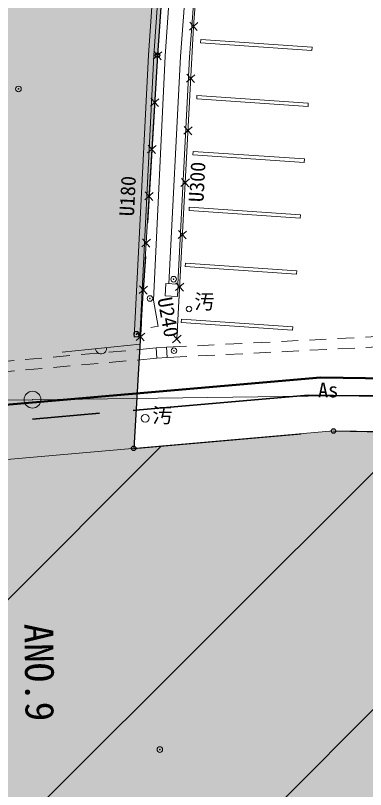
# Model space of a CAD drawing. Units: millimetres, scale not verified. Extents: x -230877 to 402150, y -278660 to 231169.
# Drawn here: x 33140 to 48748, y -18112 to 16449 of the extents above; entities that cross this region are included whole.
import ezdxf
from ezdxf.enums import TextEntityAlignment as Align

# ---------------------------------------------------------------- set-up
doc = ezdxf.new("R2010")
doc.units = ezdxf.units.MM
doc.header["$LTSCALE"] = 1500
doc.header["$PDMODE"] = 32
doc.header["$PDSIZE"] = 750
for name, pattern in [('CHAIN', [18.5, 12, -1.5, 3.5, -1.5]), ('CHAIN1', [8, 5, -1, 1, -1]), ('DASHED2', [3, 2, -1])]:
    doc.linetypes.add(name, pattern=pattern)
doc.layers.add('0-0_通り芯', color=7, linetype='Continuous')
doc.layers.add('2-4_42310', color=51, linetype='Continuous')
for name, color, linetype, lineweight in [('0-1_躯体', 7, 'Continuous', 18), ('0-3_外壁', 7, 'Continuous', 13), ('0-4_内部仕上げ', 7, 'CHAIN', 18), ('0-8_寸法線', 7, 'Continuous', 13), ('0-A_22260', 7, 'Continuous', 18), ('1-9_35340', 134, 'Continuous', 18), ('2-0_42040', 3, 'Continuous', 25), ('2-5_42340', 5, 'Continuous', 50), ('2-6_42350', 1, 'DASHED2', 35)]:
    doc.layers.add(name, color=color, linetype=linetype, lineweight=lineweight)
doc.styles.add('ＭＳ ゴシック', font='')
doc.styles.get('ＭＳ ゴシック').set_extended_font_data('MS Gothic')

# ---------------------------------------------------------------- blocks, each defined once
blk = doc.blocks.new('~741')
at = {"layer": '0-8_寸法線'}
for p, q in [((74400828088, -235505190270), (74400085545, -235505295767)), ((74400509565, -235505614291), (74400404068, -235504871747)), ((74398938702, -235507705434), (74398196159, -235507810931)), ((74398620179, -235508129454), (74398514682, -235507386911)), ((74396730793, -235510644618), (74396625296, -235509902074)), ((74397049316, -235510220597), (74396306773, -235510326094)), ((74394841407, -235513159781), (74394735910, -235512417238)), ((74395159930, -235512735761), (74394417387, -235512841258)), ((74392952021, -235515674945), (74392846524, -235514932401)), ((74393270544, -235515250924), (74392528001, -235515356421)), ((74391062635, -235518190108), (74390957138, -235517447565)), ((74391381158, -235517766088), (74390638615, -235517871585)), ((74389491772, -235520281252), (74388749228, -235520386748)), ((74389173248, -235520705272), (74389067752, -235519962728))]:
    blk.add_line(p, q, dxfattribs=at)
blk.add_lwpolyline([(74457934372, -235413632950), (74443680000, -235432978500), (74454043500, -235440880500), (74424351000, -235475557500), (74423676000, -235475256000), (74415015817, -235486218519), (74400456817, -235505243019), (74389120500, -235520334000)], dxfattribs=at)
blk = doc.blocks.new('~1194')
at = {"layer": '0-8_寸法線'}
blk.add_lwpolyline([(74448432000, -235426356000), (74443518000, -235433002500), (74453838000, -235440939000), (74424136500, -235475532000), (74423542500, -235475041500), (74414814216, -235486094584), (74400255216, -235505119084), (74389063500, -235520340000)], dxfattribs=at)
blk = doc.blocks.new('~445')
at = {"layer": '0-8_寸法線'}
blk.add_lwpolyline([(74392002000, -235518948000), (74392495795, -235518287098), (74393156697, -235518780893), (74392662902, -235519441795)], close=True, dxfattribs=at)
blk = doc.blocks.new('~444')
at = {"layer": '0-8_寸法線'}
blk.add_lwpolyline([(74423486389, -235474507462), (74414518146, -235485864419), (74399955227, -235504894040), (74388761380, -235520117855)], dxfattribs=at)
blk = doc.blocks.new('~367')
at = {"layer": '0-8_寸法線'}
blk.add_lwpolyline([(74389236000, -235522134000), (74389836273, -235522474254), (74390176526, -235521873981), (74389576254, -235521533727)], close=True, dxfattribs=at)
blk = doc.blocks.new('~276')
at = {"layer": '0-8_寸法線'}
blk.add_lwpolyline([(74392661514, -235518410915), (74401702500, -235506145500), (74423508028, -235478007158)], dxfattribs=at)
blk = doc.blocks.new('~275')
at = {"layer": '0-8_寸法線'}
blk.add_lwpolyline([(74393141959, -235518769881), (74402181000, -235506507000), (74423977500, -235478380500)], dxfattribs=at)
blk = doc.blocks.new('~274')
at = {"layer": '0-8_寸法線'}
blk.add_lwpolyline([(74390490000, -235520413500), (74391189000, -235518771000), (74400859500, -235505554500), (74415418500, -235486530000), (74423961000, -235475721000)], dxfattribs=at)
blk = doc.blocks.new('~238')
at = {"layer": '0-8_寸法線'}
for p, q in [((74403595396, -235505313386), (74403484604, -235504571614)), ((74403910886, -235504887104), (74403169114, -235504997896)), ((74401832136, -235507695854), (74401090364, -235507806646)), ((74401516646, -235508122136), (74401405854, -235507380364)), ((74399437896, -235510930886), (74399327104, -235510189114)), ((74399753386, -235510504604), (74399011614, -235510615396)), ((74397359146, -235513739636), (74397248354, -235512997864)), ((74397674636, -235513313354), (74396932864, -235513424146)), ((74395595886, -235516122104), (74394854114, -235516232896)), ((74395280396, -235516548386), (74395169604, -235515806614)), ((74393201646, -235519357136), (74393090854, -235518615364)), ((74393517136, -235518930854), (74392775364, -235519041646)), ((74391438386, -235521739604), (74390696614, -235521850396)), ((74391122896, -235522165886), (74391012104, -235521424114))]:
    blk.add_line(p, q, dxfattribs=at)
blk.add_lwpolyline([(74482761000, -235477641000), (74469668037, -235468139526), (74446861500, -235495588500), (74424016357, -235478560887), (74403540000, -235504942500), (74391067500, -235521795000)], dxfattribs=at)
blk = doc.blocks.new('~137')
at = {"layer": '0-8_寸法線'}
for p, q in [((74390974264, -235523145670), (74389836273, -235522474254)), ((74392589144, -235524098450), (74391620216, -235523526782)), ((74394204023, -235525051230), (74393235095, -235524479562)), ((74395818902, -235526004010), (74394849975, -235525432342)), ((74397433781, -235526956791), (74396464854, -235526385122)), ((74399048661, -235527909571), (74398079733, -235527337903)), ((74400663540, -235528862351), (74399694612, -235528290683)), ((74402278419, -235529815131), (74401309491, -235529243463)), ((74403893298, -235530767911), (74402924371, -235530196243)), ((74405508177, -235531720692), (74404539250, -235531149023)), ((74407123057, -235532673472), (74406154129, -235532101804)), ((74411353252, -235535378785), (74410421074, -235534748968)), ((74412906883, -235536428479), (74411974705, -235535798662)), ((74414460513, -235537478173), (74413528335, -235536848357)), ((74416014144, -235538527867), (74415081965, -235537898051)), ((74417567774, -235539577561), (74416635596, -235538947745)), ((74419121404, -235540627255), (74418189226, -235539997439)), ((74420675035, -235541676949), (74419742856, -235541047133)), ((74422228665, -235542726643), (74421296487, -235542096827)), ((74423782295, -235543776338), (74422850117, -235543146521)), ((74425335926, -235544826032), (74424403748, -235544196215)), ((74426850000, -235545849000), (74425957378, -235545245909))]:
    blk.add_line(p, q, dxfattribs=at)
blk.add_lwpolyline([(74409799622, -235534329091), (74408907000, -235533726000), (74407769008, -235533054584)], dxfattribs=at)
blk = doc.blocks.new('~136')
at = {"layer": '0-8_寸法線'}
for p, q in [((74391328276, -235522553556), (74390176526, -235521873981)), ((74392943129, -235523506380), (74391974217, -235522934685)), ((74394557982, -235524459204), (74393589070, -235523887509)), ((74396172836, -235525412028), (74395203924, -235524840333)), ((74397787689, -235526364852), (74396818777, -235525793157)), ((74399402543, -235527317676), (74398433631, -235526745981)), ((74401017396, -235528270500), (74400048484, -235527698805)), ((74402632249, -235529223324), (74401663337, -235528651629)), ((74404247103, -235530176147), (74403278191, -235529604453)), ((74405861956, -235531128971), (74404893044, -235530557277)), ((74407476810, -235532081795), (74406507898, -235531510101)), ((74411727347, -235534799618), (74410795147, -235534169833)), ((74413281013, -235535849259), (74412348813, -235535219474)), ((74414834679, -235536898900), (74413902479, -235536269115)), ((74416388345, -235537948541), (74415456146, -235537318756)), ((74417942012, -235538998182), (74417009812, -235538368397)), ((74419495678, -235540047823), (74418563478, -235539418038)), ((74421049344, -235541097464), (74420117144, -235540467679)), ((74422603010, -235542147105), (74421670811, -235541517320)), ((74424156677, -235543196746), (74423224477, -235542566961)), ((74425710343, -235544246387), (74424778143, -235543616602)), ((74427230990, -235545273720), (74426331809, -235544666243))]:
    blk.add_line(p, q, dxfattribs=at)
blk.add_lwpolyline([(74410173680, -235533749977), (74409274500, -235533142500), (74408122751, -235532462925)], dxfattribs=at)
blk = doc.blocks.new('~135')
at = {"layer": '0-8_寸法線'}
for p, q in [((74377523247, -235515805380), (74376367951, -235515181153)), ((74379172849, -235516696692), (74378183088, -235516161905)), ((74380822452, -235517588003), (74379832691, -235517053216)), ((74382472055, -235518479314), (74381482293, -235517944527)), ((74384121658, -235519370625), (74383131896, -235518835839)), ((74385771261, -235520261937), (74384781499, -235519727150)), ((74387420863, -235521153248), (74386431102, -235520618461)), ((74389236000, -235522134000), (74388080704, -235521509772))]:
    blk.add_line(p, q, dxfattribs=at)
blk = doc.blocks.new('~134')
at = {"layer": '0-8_寸法線'}
for p, q in [((74377883692, -235515215894), (74376748542, -235514602539)), ((74379533288, -235516107219), (74378543530, -235515572424)), ((74381182883, -235516998543), (74380193126, -235516463748)), ((74382832479, -235517889868), (74381842721, -235517355073)), ((74384482074, -235518781193), (74383492317, -235518246398)), ((74386131670, -235519672518), (74385141912, -235519137723)), ((74387781265, -235520563842), (74386791508, -235520029047)), ((74389576254, -235521533727), (74388441103, -235520920372))]:
    blk.add_line(p, q, dxfattribs=at)
blk = doc.blocks.new('~47')
at = {"layer": '0-8_寸法線'}
blk.add_line((74384169000, -235518307500), (74388822000, -235520733000), dxfattribs=at)
blk.add_arc((74386495500, -235519520250), 375000, 152.46802, 332.46802, dxfattribs=at)

msp = doc.modelspace()

# ---------------------------------------------------------------- linework, layer by layer
at = {"layer": '0-1_躯体'}
msp.add_circle((33899, -705), 375, dxfattribs=at)
msp.add_point((33899, -705), dxfattribs=at)
at = {"layer": '0-4_内部仕上げ'}
msp.add_lwpolyline([(20186, -879), (33899, -705), (53897, -450)], dxfattribs=at)
at = {"layer": '0-8_寸法線', "lineweight": 18}
for p, q in [((39505, 2574), (39180, 2514)), ((38435, 2103), (38685, 2091))]:
    msp.add_line(p, q, dxfattribs=at)
for points in [[(41403, 15376), (46366, 15035), (46356, 14885), (41392, 15227)], [(41231, 12879), (46194, 12538), (46184, 12389), (41221, 12730)], [(41059, 10383), (46023, 10042), (46012, 9892), (41049, 10233)], [(40888, 7886), (45851, 7545), (45841, 7395), (40878, 7736)], [(40716, 5389), (45679, 5048), (45669, 4898), (40706, 5240)], [(40545, 2893), (45508, 2551), (45497, 2402), (40534, 2743)]]:
    msp.add_lwpolyline(points, close=True, dxfattribs=at)
msp.add_lwpolyline([(19120, -3302), (19303, -2789), (23467, -2931), (30037, -3612), (47321, -2102), (61618, -2312)], dxfattribs=at)
for centre, radius in [((40877, 3344), 125), ((38922, -1538), 175)]:
    msp.add_circle(centre, radius, dxfattribs=at)
at = {"layer": '0-A_22260'}
for centre, radius in [((33271, 13170), 125), ((33271, 13170), 15), ((40191, 4674), 125), ((40191, 4674), 15), ((39135, 3813), 125), ((39135, 3813), 15), ((38538, 2220), 125), ((38538, 2220), 15), ((40207, 1480), 125), ((40207, 1480), 15), ((39577, -16328), 125), ((39577, -16328), 15)]:
    msp.add_circle(centre, radius, dxfattribs=at)
at = {"layer": '1-9_35340'}
for p, q in [((12745, -50894), (61332, -2308)), ((13722, -39311), (50879, -2154)), ((14699, -27728), (39655, -2771))]:
    msp.add_line(p, q, dxfattribs=at)
at = {"layer": '2-0_42040', "linetype": 'CHAIN1'}
for p, q in [((38412, -2880), (47321, -2102)), ((47321, -2102), (61561, -2311))]:
    msp.add_line(p, q, dxfattribs=at)
msp.add_lwpolyline([(40578, 30608), (39473, 14675), (38412, -2880)], dxfattribs=at)
at = {"layer": '2-0_42040'}
for centre in [(39473, 14675), (47321, -2102), (38412, -2880)]:
    msp.add_circle(centre, 100, dxfattribs=at)
at = {"layer": '2-4_42310'}
for points in [[(12710, -78744), (36954, 70755), (12663, 88314)], [(8214, -116648), (41366, 39888), (36954, 70755)], [(12710, -78744), (8214, -116648), (36954, 70755)], [(8214, -116648), (12107, -116888), (41366, 39888)], [(12107, -116888), (40578, 30608), (41366, 39888)], [(12107, -116888), (39473, 14675), (40578, 30608)], [(12107, -116888), (38412, -2880), (39473, 14675)], [(12107, -116888), (61618, -2312), (47321, -2102)], [(12107, -116888), (47321, -2102), (38412, -2880)], [(12107, -116888), (56902, -36805), (61618, -2312)]]:
    msp.add_solid(points, dxfattribs=at)
at = {"layer": '2-5_42340'}
msp.add_lwpolyline([(29606, -1210), (46736, 286), (98076, -468), (137110, 734)], dxfattribs=at)
at = {"layer": '2-6_42350', "linetype": 'Continuous'}
for p, q in [((38512, -1171), (46195, -500)), ((46195, -500), (93136, -1190))]:
    msp.add_line(p, q, dxfattribs=at)
at = {"layer": '2-6_42350'}
msp.add_line((29417, -1966), (38512, -1171), dxfattribs=at)

# ---------------------------------------------------------------- block references
at = {"layer": '0-0_通り芯', "xscale": 0.0006666667, "yscale": 0.0006666667, "rotation": 33.45667}
for name in ['~741', '~1194', '~238', '~444', '~274', '~276', '~275', '~136', '~137', '~134', '~135', '~445', '~47', '~367']:
    msp.add_blockref(name, (-127899216, 103658197), dxfattribs=at)

# ---------------------------------------------------------------- texts
at = {"layer": '0-3_外壁', "style": 'ＭＳ ゴシック'}
msp.add_text('ANO.9', height=1283, rotation=270.728, dxfattribs=at).set_placement((33151, -10715), align=Align.BOTTOM_LEFT)
at = {"layer": '0-8_寸法線', "style": 'ＭＳ ゴシック'}
for s, rotation, p in [('U300', 87.063, (41719, 8095)), ('U180', 87.13, (38619, 7464)), ('U240', 280.403, (39272, 3766))]:
    msp.add_text(s, height=659.8, rotation=rotation, dxfattribs=at).set_placement(p, align=Align.BOTTOM_LEFT)
for s, height, p in [('汚', 660, (41114, 3147)), ('As', 659.8, (46632, -800)), ('汚', 660, (39242, -1931))]:
    msp.add_text(s, height=height, dxfattribs=at).set_placement(p, align=Align.BOTTOM_LEFT)

doc.saveas('drawing.dxf')
